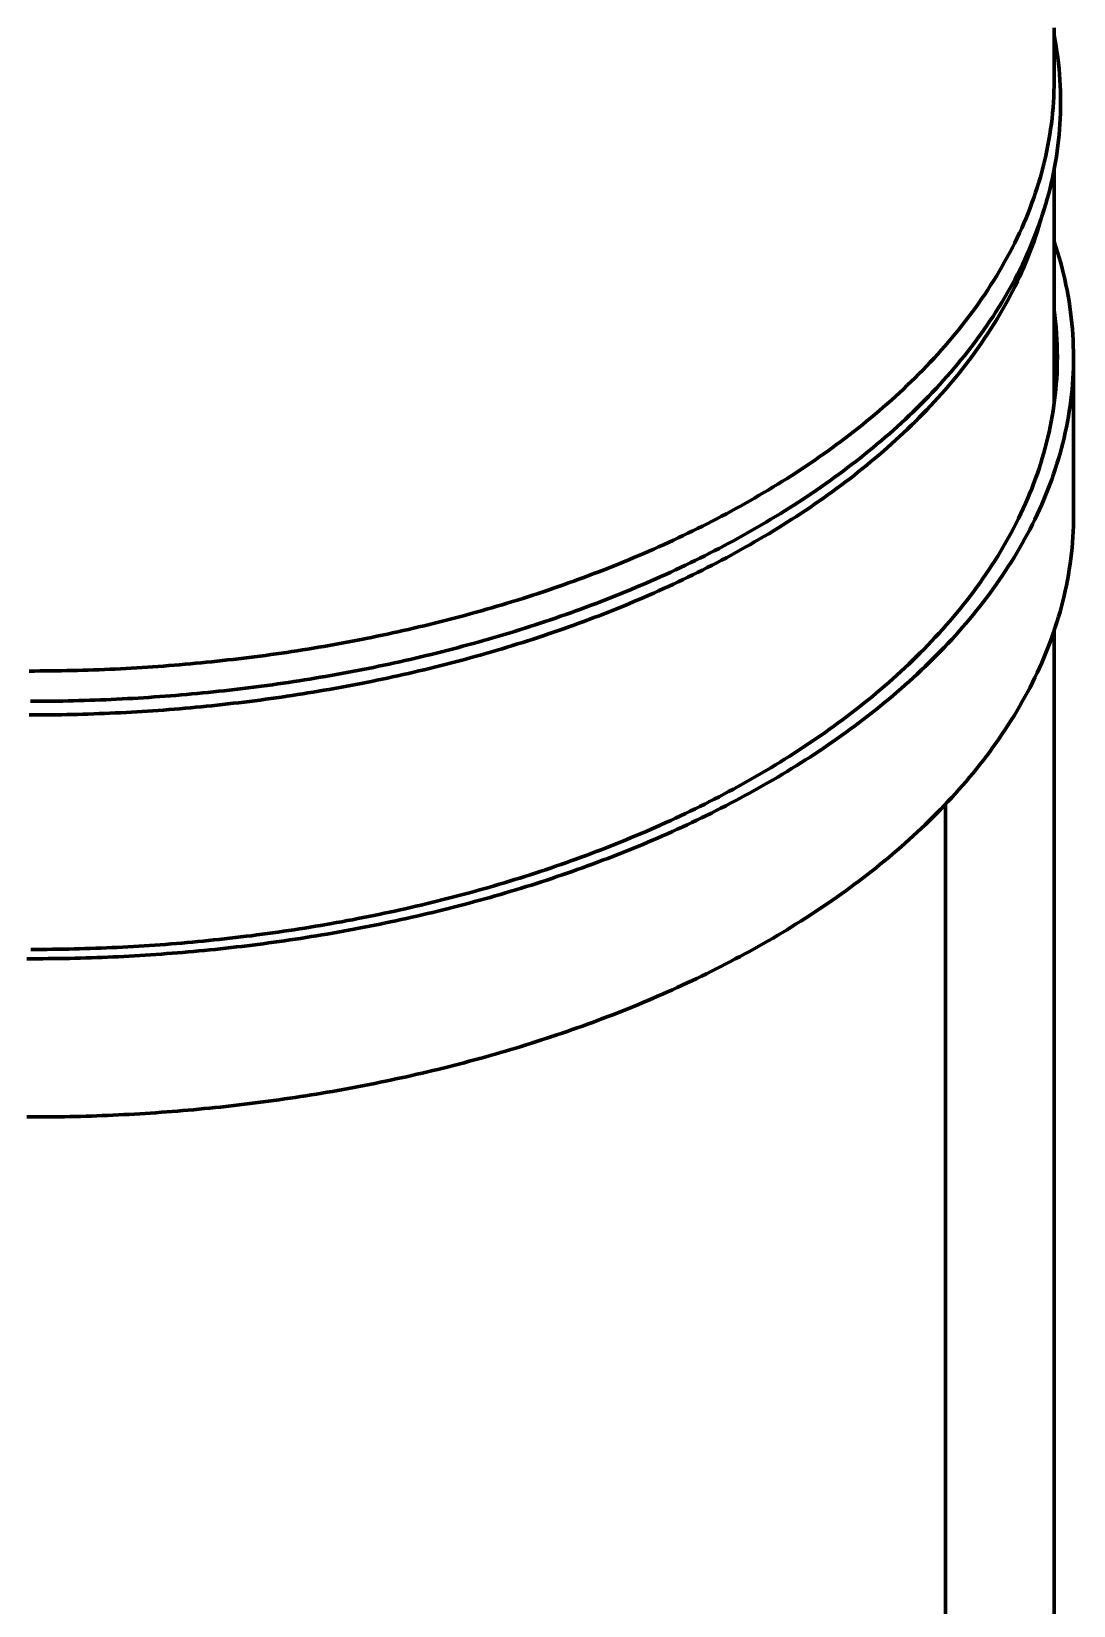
# Model space of a CAD drawing. Header units: millimetres. Extents: x 0 to 2382, y 0 to 420.
# Drawn here: x 329.51 to 348.87, y 82.35 to 111.59 of the extents above; entities that cross this region are included whole.
import ezdxf

# ---------------------------------------------------------------- set-up
doc = ezdxf.new("R2010")
doc.units = ezdxf.units.MM
doc.layers.add('01-VISIBLE', color=7, linetype='CONTINUOUS', lineweight=70)

msp = doc.modelspace()

# ---------------------------------------------------------------- linework, layer by layer
at = {"layer": '01-VISIBLE'}
for p, q in [((348.506, 110.683), (348.506, 111.663)), ((348.506, 104.673), (348.506, 109.027)), ((348.866, 102.606), (348.866, 105.546)), ((348.506, 62.347), (348.506, 100.461)), ((346.488, 74.536), (346.488, 97.24))]:
    msp.add_line(p, q, dxfattribs=at)
for points in [[(348.626, 110.275), (348.625, 110.379), (348.622, 110.484), (348.618, 110.589), (348.612, 110.693), (348.605, 110.797), (348.596, 110.902), (348.585, 111.006), (348.572, 111.109), (348.558, 111.213), (348.542, 111.316), (348.525, 111.42), (348.506, 111.522)], [(342.941, 102.926), (343.028, 102.977), (343.115, 103.028), (343.202, 103.08), (343.288, 103.132), (343.374, 103.185), (343.46, 103.238), (343.546, 103.292), (343.631, 103.346), (343.716, 103.401), (343.8, 103.457), (343.884, 103.512), (343.968, 103.569), (344.052, 103.626), (344.135, 103.683), (344.217, 103.741), (344.3, 103.8), (344.381, 103.859), (344.463, 103.918), (344.544, 103.979), (344.625, 104.039), (344.705, 104.101), (344.785, 104.163), (344.864, 104.225), (344.943, 104.288), (345.021, 104.352), (345.099, 104.416), (345.177, 104.481), (345.254, 104.546), (345.33, 104.612), (345.406, 104.678), (345.482, 104.745), (345.557, 104.813), (345.631, 104.881), (345.705, 104.95), (345.778, 105.02), (345.851, 105.09), (345.923, 105.161), (345.994, 105.232), (346.065, 105.304), (346.135, 105.377), (346.205, 105.45), (346.274, 105.524), (346.342, 105.599), (346.409, 105.674), (346.476, 105.75), (346.542, 105.826), (346.607, 105.903), (346.672, 105.981), (346.735, 106.059), (346.798, 106.138), (346.86, 106.218), (346.922, 106.298), (346.982, 106.379), (347.042, 106.46), (347.1, 106.543), (347.158, 106.625), (347.215, 106.709), (347.271, 106.793), (347.326, 106.878), (347.38, 106.963), (347.433, 107.049), (347.485, 107.136), (347.536, 107.223), (347.586, 107.311), (347.634, 107.399), (347.682, 107.488), (347.729, 107.578), (347.774, 107.668), (347.818, 107.759), (347.861, 107.85), (347.903, 107.942), (347.944, 108.034), (347.983, 108.127), (348.021, 108.221), (348.058, 108.315), (348.093, 108.41), (348.127, 108.505), (348.16, 108.6), (348.192, 108.696), (348.222, 108.793), (348.25, 108.889), (348.277, 108.987), (348.303, 109.084), (348.327, 109.182), (348.35, 109.281), (348.371, 109.38), (348.391, 109.479), (348.409, 109.578), (348.426, 109.677), (348.441, 109.777), (348.455, 109.877), (348.467, 109.978), (348.477, 110.078), (348.486, 110.179), (348.493, 110.279), (348.499, 110.38), (348.503, 110.481), (348.505, 110.582), (348.506, 110.683)], [(348.626, 110.275), (348.625, 110.174), (348.623, 110.074), (348.619, 109.973), (348.613, 109.873), (348.606, 109.772), (348.598, 109.672), (348.588, 109.572), (348.576, 109.472), (348.563, 109.372), (348.548, 109.272), (348.532, 109.173), (348.515, 109.074), (348.496, 108.975), (348.475, 108.877), (348.453, 108.778), (348.429, 108.681), (348.405, 108.583), (348.378, 108.486), (348.351, 108.389), (348.321, 108.293), (348.291, 108.197), (348.259, 108.101), (348.226, 108.006), (348.192, 107.912), (348.156, 107.818), (348.119, 107.724), (348.081, 107.631), (348.041, 107.538), (348, 107.446), (347.959, 107.355), (347.916, 107.264), (347.871, 107.174), (347.826, 107.084), (347.78, 106.994), (347.732, 106.906), (347.683, 106.818), (347.634, 106.73), (347.583, 106.643), (347.531, 106.557), (347.478, 106.471), (347.425, 106.386), (347.37, 106.301), (347.314, 106.218), (347.258, 106.134), (347.2, 106.052), (347.142, 105.97), (347.083, 105.888), (347.023, 105.807), (346.962, 105.727), (346.9, 105.648), (346.838, 105.569), (346.775, 105.491), (346.711, 105.413), (346.646, 105.336), (346.58, 105.26), (346.514, 105.184), (346.447, 105.109), (346.379, 105.034), (346.311, 104.96), (346.242, 104.887), (346.173, 104.814), (346.102, 104.742), (346.031, 104.671), (345.96, 104.6), (345.888, 104.53), (345.815, 104.46), (345.742, 104.391), (345.668, 104.322), (345.594, 104.255), (345.519, 104.187), (345.444, 104.121), (345.368, 104.055), (345.291, 103.989), (345.214, 103.924), (345.137, 103.86), (345.059, 103.796), (344.981, 103.733), (344.902, 103.67), (344.823, 103.608), (344.743, 103.547), (344.663, 103.486), (344.583, 103.425), (344.502, 103.365), (344.421, 103.306), (344.339, 103.247), (344.257, 103.189), (344.174, 103.131), (344.092, 103.074), (344.008, 103.017), (343.925, 102.961), (343.841, 102.906), (343.757, 102.851), (343.672, 102.796), (343.587, 102.742), (343.502, 102.688), (343.416, 102.635), (343.331, 102.583), (343.244, 102.531), (343.158, 102.479), (343.071, 102.428), (342.984, 102.378)], [(342.941, 102.11), (343.028, 102.161), (343.115, 102.212), (343.202, 102.264), (343.289, 102.316), (343.375, 102.369), (343.461, 102.422), (343.547, 102.476), (343.632, 102.531), (343.717, 102.585), (343.802, 102.641), (343.886, 102.697), (343.97, 102.753), (344.053, 102.81), (344.136, 102.868), (344.219, 102.926), (344.302, 102.985), (344.384, 103.044), (344.465, 103.104), (344.547, 103.164), (344.627, 103.225), (344.708, 103.286), (344.788, 103.348), (344.867, 103.411), (344.946, 103.474), (345.025, 103.538), (345.103, 103.602), (345.18, 103.667), (345.257, 103.732), (345.334, 103.798), (345.41, 103.865), (345.486, 103.932), (345.561, 104), (345.635, 104.069), (345.709, 104.138), (345.782, 104.207), (345.855, 104.278), (345.927, 104.349), (345.999, 104.42), (346.069, 104.492), (346.14, 104.565), (346.209, 104.639), (346.278, 104.713), (346.346, 104.787), (346.414, 104.863), (346.481, 104.939), (346.547, 105.015), (346.612, 105.092), (346.677, 105.17), (346.74, 105.249), (346.803, 105.328), (346.865, 105.408), (346.927, 105.488), (346.987, 105.569), (347.047, 105.651), (347.106, 105.733), (347.163, 105.816), (347.22, 105.9), (347.276, 105.984), (347.331, 106.069), (347.385, 106.155), (347.438, 106.241), (347.49, 106.328), (347.541, 106.415), (347.591, 106.503), (347.639, 106.592), (347.687, 106.681), (347.734, 106.771), (347.779, 106.861), (347.823, 106.952), (347.866, 107.044), (347.908, 107.136), (347.948, 107.229), (347.988, 107.322), (348.026, 107.416), (348.062, 107.51), (348.098, 107.605), (348.132, 107.7), (348.164, 107.796), (348.195, 107.892), (348.225, 107.989), (348.254, 108.086)], [(348.866, 105.546), (348.865, 105.65), (348.862, 105.754), (348.858, 105.858), (348.852, 105.962), (348.845, 106.066), (348.836, 106.169), (348.825, 106.273), (348.812, 106.376), (348.798, 106.479), (348.782, 106.582), (348.765, 106.685), (348.746, 106.787), (348.726, 106.889), (348.703, 106.991), (348.68, 107.092), (348.655, 107.193), (348.628, 107.293), (348.599, 107.394), (348.57, 107.493), (348.539, 107.593), (348.506, 107.691)], [(348.506, 106.418), (348.52, 106.31), (348.532, 106.201), (348.542, 106.092), (348.551, 105.983), (348.557, 105.874), (348.562, 105.765), (348.565, 105.655), (348.566, 105.546)], [(348.566, 105.546), (348.565, 105.446), (348.563, 105.345), (348.559, 105.245), (348.553, 105.145), (348.546, 105.045), (348.537, 104.945), (348.527, 104.845), (348.515, 104.746), (348.502, 104.646), (348.487, 104.547), (348.471, 104.448), (348.453, 104.349), (348.433, 104.251), (348.413, 104.153), (348.39, 104.055), (348.366, 103.958), (348.341, 103.861), (348.314, 103.764), (348.286, 103.668), (348.257, 103.572), (348.226, 103.476), (348.194, 103.382), (348.16, 103.287), (348.125, 103.193), (348.089, 103.099), (348.051, 103.006), (348.013, 102.914), (347.973, 102.822), (347.932, 102.73), (347.889, 102.64), (347.846, 102.549), (347.801, 102.459), (347.755, 102.37), (347.708, 102.282), (347.66, 102.194), (347.611, 102.106), (347.561, 102.019), (347.509, 101.933), (347.457, 101.848), (347.404, 101.763), (347.35, 101.678), (347.295, 101.594), (347.239, 101.511), (347.182, 101.429), (347.124, 101.347), (347.065, 101.266), (347.005, 101.185), (346.945, 101.105), (346.884, 101.026), (346.821, 100.947), (346.759, 100.869), (346.695, 100.791), (346.63, 100.714), (346.565, 100.638), (346.499, 100.562), (346.433, 100.487), (346.366, 100.413), (346.298, 100.339), (346.229, 100.266), (346.16, 100.194), (346.09, 100.122), (346.019, 100.051), (345.948, 99.98), (345.876, 99.91), (345.804, 99.84), (345.731, 99.771), (345.657, 99.703), (345.583, 99.636), (345.509, 99.568), (345.434, 99.502), (345.358, 99.436), (345.282, 99.371), (345.205, 99.306), (345.128, 99.242), (345.051, 99.178), (344.973, 99.115), (344.894, 99.053), (344.815, 98.991), (344.736, 98.93), (344.656, 98.869), (344.576, 98.809), (344.495, 98.749), (344.414, 98.69), (344.333, 98.631), (344.251, 98.573), (344.169, 98.516), (344.087, 98.459), (344.004, 98.402), (343.92, 98.346), (343.837, 98.291), (343.753, 98.236), (343.669, 98.182), (343.584, 98.128), (343.499, 98.074), (343.414, 98.021), (343.328, 97.969), (343.243, 97.917), (343.156, 97.866), (343.07, 97.815), (342.983, 97.765)], [(343.195, 97.642), (343.283, 97.693), (343.37, 97.744), (343.456, 97.796), (343.543, 97.848), (343.629, 97.9), (343.714, 97.954), (343.8, 98.007), (343.885, 98.061), (343.97, 98.116), (344.054, 98.171), (344.138, 98.227), (344.222, 98.283), (344.305, 98.34), (344.388, 98.397), (344.471, 98.455), (344.553, 98.513), (344.635, 98.572), (344.717, 98.631), (344.798, 98.691), (344.879, 98.752), (344.959, 98.813), (345.039, 98.874), (345.118, 98.936), (345.197, 98.999), (345.276, 99.062), (345.354, 99.126), (345.432, 99.19), (345.509, 99.255), (345.586, 99.321), (345.662, 99.387), (345.737, 99.454), (345.813, 99.521), (345.887, 99.589), (345.961, 99.657), (346.035, 99.726), (346.108, 99.796), (346.18, 99.866), (346.252, 99.937), (346.323, 100.008), (346.394, 100.08), (346.464, 100.153), (346.533, 100.226), (346.602, 100.3), (346.67, 100.375), (346.737, 100.45), (346.803, 100.526), (346.869, 100.602), (346.934, 100.679), (346.999, 100.757), (347.062, 100.835), (347.125, 100.914), (347.187, 100.993), (347.249, 101.074), (347.309, 101.154), (347.369, 101.236), (347.427, 101.318), (347.485, 101.4), (347.542, 101.484), (347.598, 101.567), (347.653, 101.652), (347.707, 101.737), (347.76, 101.823), (347.813, 101.909), (347.864, 101.996), (347.914, 102.084), (347.963, 102.172), (348.011, 102.261), (348.058, 102.35), (348.103, 102.44), (348.148, 102.53), (348.191, 102.621), (348.234, 102.713), (348.275, 102.805), (348.315, 102.898), (348.353, 102.991), (348.391, 103.084), (348.427, 103.179), (348.461, 103.273), (348.495, 103.368), (348.527, 103.464), (348.558, 103.56), (348.587, 103.657), (348.615, 103.753), (348.642, 103.851), (348.667, 103.948), (348.691, 104.046), (348.713, 104.145), (348.734, 104.243), (348.753, 104.342), (348.771, 104.442), (348.787, 104.541), (348.802, 104.641), (348.816, 104.741), (348.827, 104.841), (348.838, 104.942), (348.846, 105.042), (348.853, 105.143), (348.859, 105.243), (348.863, 105.344), (348.865, 105.445), (348.866, 105.546)], [(329.461, 99.713), (329.561, 99.713), (329.661, 99.714), (329.761, 99.714), (329.861, 99.715), (329.961, 99.717), (330.061, 99.718), (330.161, 99.72), (330.261, 99.722), (330.361, 99.725), (330.461, 99.727), (330.561, 99.73), (330.661, 99.734), (330.761, 99.737), (330.861, 99.741), (330.961, 99.746), (331.061, 99.75), (331.161, 99.755), (331.261, 99.76), (331.361, 99.766), (331.461, 99.772), (331.561, 99.778), (331.661, 99.784), (331.76, 99.791), (331.86, 99.798), (331.96, 99.805), (332.06, 99.813), (332.16, 99.821), (332.259, 99.829), (332.359, 99.838), (332.459, 99.847), (332.558, 99.856), (332.658, 99.865), (332.758, 99.875), (332.857, 99.885), (332.957, 99.896), (333.056, 99.907), (333.156, 99.918), (333.255, 99.929), (333.354, 99.941), (333.454, 99.953), (333.553, 99.965), (333.652, 99.978), (333.752, 99.991), (333.851, 100.004), (333.95, 100.018), (334.049, 100.032), (334.148, 100.046), (334.247, 100.06), (334.346, 100.075), (334.445, 100.091), (334.544, 100.106), (334.643, 100.122), (334.741, 100.138), (334.84, 100.155), (334.939, 100.171), (335.037, 100.189), (335.136, 100.206), (335.234, 100.224), (335.333, 100.242), (335.431, 100.261), (335.529, 100.279), (335.628, 100.298), (335.726, 100.318), (335.824, 100.338), (335.922, 100.358), (336.02, 100.378), (336.118, 100.399), (336.216, 100.42), (336.313, 100.442), (336.411, 100.464), (336.509, 100.486), (336.606, 100.508), (336.703, 100.531), (336.801, 100.554), (336.898, 100.578), (336.995, 100.602), (337.092, 100.626), (337.189, 100.65), (337.286, 100.675), (337.383, 100.701), (337.48, 100.726), (337.577, 100.752), (337.673, 100.779), (337.769, 100.805), (337.866, 100.832), (337.962, 100.86), (338.058, 100.888), (338.154, 100.916), (338.25, 100.944), (338.346, 100.973), (338.442, 101.002), (338.537, 101.032), (338.633, 101.062), (338.728, 101.092), (338.823, 101.123), (338.918, 101.154), (339.013, 101.186), (339.108, 101.218), (339.203, 101.25), (339.298, 101.282), (339.392, 101.315), (339.486, 101.349), (339.581, 101.383), (339.675, 101.417), (339.769, 101.451), (339.862, 101.486), (339.956, 101.522), (340.049, 101.557), (340.143, 101.594), (340.236, 101.63), (340.329, 101.667), (340.422, 101.705), (340.514, 101.742), (340.607, 101.781), (340.699, 101.819), (340.791, 101.858), (340.883, 101.898), (340.975, 101.938), (341.067, 101.978), (341.158, 102.019), (341.249, 102.06), (341.34, 102.101), (341.431, 102.143), (341.522, 102.186), (341.612, 102.229), (341.702, 102.272), (341.792, 102.316), (341.882, 102.36), (341.972, 102.405), (342.061, 102.45), (342.15, 102.495), (342.239, 102.541), (342.328, 102.588), (342.416, 102.635), (342.504, 102.682), (342.592, 102.73), (342.68, 102.778), (342.767, 102.827), (342.854, 102.877), (342.941, 102.926)], [(329.485, 99.151), (329.585, 99.151), (329.685, 99.152), (329.786, 99.153), (329.886, 99.154), (329.986, 99.155), (330.086, 99.156), (330.186, 99.158), (330.287, 99.161), (330.387, 99.163), (330.487, 99.166), (330.587, 99.169), (330.687, 99.173), (330.787, 99.176), (330.888, 99.18), (330.988, 99.185), (331.088, 99.189), (331.188, 99.194), (331.288, 99.2), (331.388, 99.205), (331.488, 99.211), (331.588, 99.217), (331.688, 99.224), (331.788, 99.231), (331.888, 99.238), (331.988, 99.245), (332.088, 99.253), (332.188, 99.261), (332.288, 99.269), (332.388, 99.278), (332.488, 99.287), (332.587, 99.296), (332.687, 99.306), (332.787, 99.316), (332.887, 99.326), (332.986, 99.337), (333.086, 99.347), (333.185, 99.359), (333.285, 99.37), (333.385, 99.382), (333.484, 99.394), (333.583, 99.406), (333.683, 99.419), (333.782, 99.432), (333.882, 99.446), (333.981, 99.459), (334.08, 99.473), (334.179, 99.488), (334.278, 99.502), (334.378, 99.517), (334.477, 99.533), (334.576, 99.548), (334.675, 99.564), (334.773, 99.581), (334.872, 99.597), (334.971, 99.614), (335.07, 99.631), (335.169, 99.649), (335.267, 99.667), (335.366, 99.685), (335.464, 99.704), (335.563, 99.722), (335.661, 99.742), (335.759, 99.761), (335.858, 99.781), (335.956, 99.801), (336.054, 99.822), (336.152, 99.843), (336.25, 99.864), (336.348, 99.886), (336.445, 99.908), (336.543, 99.93), (336.641, 99.952), (336.738, 99.975), (336.836, 99.999), (336.933, 100.022), (337.031, 100.046), (337.128, 100.071), (337.225, 100.095), (337.322, 100.12), (337.419, 100.146), (337.516, 100.172), (337.613, 100.198), (337.709, 100.224), (337.806, 100.251), (337.902, 100.278), (337.999, 100.306), (338.095, 100.333), (338.191, 100.362), (338.287, 100.39), (338.383, 100.419), (338.479, 100.449), (338.575, 100.478), (338.67, 100.508), (338.766, 100.539), (338.861, 100.57), (338.956, 100.601), (339.051, 100.633), (339.146, 100.665), (339.241, 100.697), (339.336, 100.73), (339.431, 100.763), (339.525, 100.796), (339.619, 100.83), (339.714, 100.864), (339.808, 100.899), (339.902, 100.934), (339.995, 100.97), (340.089, 101.006), (340.182, 101.042), (340.276, 101.079), (340.369, 101.116), (340.462, 101.153), (340.554, 101.191), (340.647, 101.229), (340.739, 101.268), (340.832, 101.307), (340.924, 101.347), (341.016, 101.387), (341.107, 101.427), (341.199, 101.468), (341.29, 101.509), (341.382, 101.551), (341.472, 101.593), (341.563, 101.636), (341.654, 101.678), (341.744, 101.722), (341.834, 101.766), (341.924, 101.81), (342.014, 101.855), (342.103, 101.9), (342.192, 101.946), (342.281, 101.992), (342.37, 102.038), (342.459, 102.085), (342.547, 102.133), (342.635, 102.181), (342.723, 102.229), (342.81, 102.278), (342.897, 102.328), (342.984, 102.378)], [(343.195, 94.703), (343.283, 94.753), (343.37, 94.805), (343.456, 94.856), (343.543, 94.908), (343.629, 94.961), (343.714, 95.014), (343.8, 95.068), (343.885, 95.122), (343.97, 95.177), (344.054, 95.232), (344.138, 95.287), (344.222, 95.344), (344.305, 95.4), (344.388, 95.458), (344.471, 95.515), (344.553, 95.574), (344.635, 95.632), (344.717, 95.692), (344.798, 95.752), (344.879, 95.812), (344.959, 95.873), (345.039, 95.935), (345.118, 95.997), (345.197, 96.06), (345.276, 96.123), (345.354, 96.187), (345.432, 96.251), (345.509, 96.316), (345.586, 96.381), (345.662, 96.448), (345.737, 96.514), (345.813, 96.581), (345.887, 96.649), (345.961, 96.718), (346.035, 96.787), (346.108, 96.856), (346.18, 96.927), (346.252, 96.998), (346.323, 97.069), (346.394, 97.141), (346.464, 97.214), (346.533, 97.287), (346.602, 97.361), (346.67, 97.435), (346.737, 97.511), (346.803, 97.586), (346.869, 97.663), (346.934, 97.74), (346.999, 97.817), (347.062, 97.896), (347.125, 97.975), (347.187, 98.054), (347.249, 98.134), (347.309, 98.215), (347.369, 98.296), (347.427, 98.378), (347.485, 98.461), (347.542, 98.544), (347.598, 98.628), (347.653, 98.713), (347.707, 98.798), (347.76, 98.883), (347.813, 98.97), (347.864, 99.057), (347.914, 99.144), (347.963, 99.232), (348.011, 99.321), (348.058, 99.41), (348.103, 99.5), (348.148, 99.591), (348.191, 99.682), (348.234, 99.773), (348.275, 99.866), (348.315, 99.958), (348.353, 100.051), (348.391, 100.145), (348.427, 100.239), (348.461, 100.334), (348.495, 100.429), (348.527, 100.525), (348.558, 100.621), (348.587, 100.717), (348.615, 100.814), (348.642, 100.911), (348.667, 101.009), (348.691, 101.107), (348.713, 101.205), (348.734, 101.304), (348.753, 101.403), (348.771, 101.502), (348.787, 101.602), (348.802, 101.702), (348.816, 101.802), (348.827, 101.902), (348.838, 102.002), (348.846, 102.103), (348.853, 102.203), (348.859, 102.304), (348.863, 102.405), (348.865, 102.506), (348.866, 102.606)], [(329.462, 98.897), (329.562, 98.897), (329.662, 98.897), (329.762, 98.898), (329.862, 98.899), (329.962, 98.9), (330.062, 98.902), (330.162, 98.903), (330.262, 98.906), (330.362, 98.908), (330.462, 98.911), (330.562, 98.914), (330.662, 98.917), (330.762, 98.921), (330.862, 98.925), (330.962, 98.929), (331.062, 98.934), (331.162, 98.939), (331.262, 98.944), (331.362, 98.949), (331.462, 98.955), (331.562, 98.961), (331.662, 98.968), (331.762, 98.975), (331.861, 98.982), (331.961, 98.989), (332.061, 98.997), (332.161, 99.005), (332.26, 99.013), (332.36, 99.021), (332.46, 99.03), (332.559, 99.04), (332.659, 99.049), (332.759, 99.059), (332.858, 99.069), (332.958, 99.08), (333.057, 99.09), (333.157, 99.101), (333.256, 99.113), (333.355, 99.124), (333.455, 99.136), (333.554, 99.149), (333.653, 99.161), (333.753, 99.174), (333.852, 99.188), (333.951, 99.201), (334.05, 99.215), (334.149, 99.23), (334.248, 99.244), (334.347, 99.259), (334.446, 99.274), (334.545, 99.29), (334.643, 99.306), (334.742, 99.322), (334.841, 99.338), (334.94, 99.355), (335.038, 99.372), (335.137, 99.39), (335.235, 99.408), (335.334, 99.426), (335.432, 99.444), (335.53, 99.463), (335.628, 99.482), (335.727, 99.502), (335.825, 99.521), (335.923, 99.541), (336.021, 99.562), (336.118, 99.583), (336.216, 99.604), (336.314, 99.625), (336.412, 99.647), (336.509, 99.669), (336.607, 99.692), (336.704, 99.715), (336.801, 99.738), (336.899, 99.761), (336.996, 99.785), (337.093, 99.81), (337.19, 99.834), (337.287, 99.859), (337.384, 99.884), (337.48, 99.91), (337.577, 99.936), (337.674, 99.962), (337.77, 99.989), (337.866, 100.016), (337.963, 100.043), (338.059, 100.071), (338.155, 100.099), (338.251, 100.128), (338.346, 100.157), (338.442, 100.186), (338.538, 100.216), (338.633, 100.246), (338.729, 100.276), (338.824, 100.307), (338.919, 100.338), (339.014, 100.369), (339.109, 100.401), (339.203, 100.433), (339.298, 100.466), (339.392, 100.499), (339.487, 100.532), (339.581, 100.566), (339.675, 100.6), (339.769, 100.635), (339.863, 100.67), (339.956, 100.705), (340.05, 100.741), (340.143, 100.777), (340.236, 100.814), (340.329, 100.851), (340.422, 100.888), (340.515, 100.926), (340.607, 100.964), (340.699, 101.003), (340.792, 101.042), (340.884, 101.081), (340.975, 101.121), (341.067, 101.161), (341.158, 101.202), (341.25, 101.243), (341.341, 101.285), (341.431, 101.327), (341.522, 101.369), (341.612, 101.412), (341.703, 101.456), (341.793, 101.499), (341.882, 101.543), (341.972, 101.588), (342.061, 101.633), (342.15, 101.679), (342.239, 101.725), (342.328, 101.771), (342.416, 101.818), (342.504, 101.866), (342.592, 101.914), (342.68, 101.962), (342.767, 102.011), (342.854, 102.06), (342.941, 102.11)], [(342.983, 97.765), (342.896, 97.715), (342.809, 97.665), (342.722, 97.617), (342.634, 97.568), (342.546, 97.52), (342.458, 97.473), (342.37, 97.426), (342.281, 97.379), (342.192, 97.333), (342.103, 97.288), (342.014, 97.242), (341.924, 97.198), (341.834, 97.154), (341.744, 97.11), (341.654, 97.066), (341.564, 97.023), (341.473, 96.981), (341.382, 96.939), (341.291, 96.897), (341.2, 96.856), (341.108, 96.815), (341.017, 96.775), (340.925, 96.735), (340.833, 96.696), (340.741, 96.656), (340.648, 96.618), (340.556, 96.58), (340.463, 96.542), (340.37, 96.504), (340.277, 96.467), (340.184, 96.431), (340.091, 96.394), (339.997, 96.359), (339.903, 96.323), (339.81, 96.288), (339.716, 96.254), (339.622, 96.219), (339.527, 96.185), (339.433, 96.152), (339.339, 96.119), (339.244, 96.086), (339.149, 96.054), (339.054, 96.022), (338.959, 95.99), (338.864, 95.959), (338.769, 95.928), (338.673, 95.898), (338.578, 95.868), (338.482, 95.838), (338.387, 95.809), (338.291, 95.78), (338.195, 95.751), (338.099, 95.723), (338.002, 95.695), (337.906, 95.668), (337.81, 95.641), (337.713, 95.614), (337.617, 95.588), (337.52, 95.562), (337.423, 95.536), (337.326, 95.511), (337.23, 95.486), (337.132, 95.461), (337.035, 95.437), (336.938, 95.413), (336.841, 95.389), (336.743, 95.366), (336.646, 95.343), (336.548, 95.32), (336.451, 95.298), (336.353, 95.276), (336.255, 95.255), (336.157, 95.233), (336.06, 95.213), (335.962, 95.192), (335.864, 95.172), (335.765, 95.152), (335.667, 95.132), (335.569, 95.113), (335.471, 95.094), (335.372, 95.076), (335.274, 95.057), (335.175, 95.04), (335.077, 95.022), (334.978, 95.005), (334.879, 94.988), (334.781, 94.971), (334.682, 94.955), (334.583, 94.939), (334.484, 94.923), (334.385, 94.908), (334.286, 94.893), (334.187, 94.879), (334.088, 94.864), (333.989, 94.85), (333.89, 94.837), (333.79, 94.823), (333.691, 94.81), (333.592, 94.797), (333.492, 94.785), (333.393, 94.773), (333.294, 94.761), (333.194, 94.75), (333.095, 94.738), (332.995, 94.727), (332.896, 94.717), (332.796, 94.707), (332.696, 94.697), (332.597, 94.687), (332.497, 94.678), (332.397, 94.669), (332.298, 94.66), (332.198, 94.652), (332.098, 94.644), (331.998, 94.636), (331.898, 94.629), (331.798, 94.621), (331.699, 94.615), (331.599, 94.608), (331.499, 94.602), (331.399, 94.596), (331.299, 94.59), (331.199, 94.585), (331.099, 94.58), (330.999, 94.575), (330.899, 94.571), (330.799, 94.567), (330.699, 94.563), (330.599, 94.56), (330.499, 94.556), (330.398, 94.554), (330.298, 94.551), (330.198, 94.549), (330.098, 94.547), (329.998, 94.545), (329.898, 94.544), (329.798, 94.543), (329.698, 94.542), (329.598, 94.542), (329.497, 94.542)], [(329.418, 94.368), (329.518, 94.368), (329.619, 94.369), (329.719, 94.369), (329.819, 94.37), (329.919, 94.371), (330.019, 94.372), (330.119, 94.374), (330.219, 94.376), (330.319, 94.378), (330.419, 94.381), (330.519, 94.384), (330.62, 94.387), (330.72, 94.39), (330.82, 94.394), (330.92, 94.398), (331.02, 94.403), (331.12, 94.407), (331.22, 94.412), (331.32, 94.417), (331.42, 94.423), (331.52, 94.429), (331.619, 94.435), (331.719, 94.442), (331.819, 94.448), (331.919, 94.455), (332.019, 94.463), (332.119, 94.471), (332.219, 94.479), (332.318, 94.487), (332.418, 94.496), (332.518, 94.504), (332.618, 94.514), (332.717, 94.523), (332.817, 94.533), (332.916, 94.543), (333.016, 94.554), (333.116, 94.564), (333.215, 94.575), (333.315, 94.587), (333.414, 94.598), (333.513, 94.61), (333.613, 94.623), (333.712, 94.635), (333.811, 94.648), (333.911, 94.661), (334.01, 94.675), (334.109, 94.689), (334.208, 94.703), (334.307, 94.718), (334.406, 94.732), (334.505, 94.747), (334.604, 94.763), (334.703, 94.779), (334.802, 94.795), (334.901, 94.811), (334.999, 94.828), (335.098, 94.845), (335.197, 94.862), (335.295, 94.88), (335.394, 94.898), (335.492, 94.916), (335.59, 94.935), (335.689, 94.954), (335.787, 94.973), (335.885, 94.993), (335.983, 95.012), (336.081, 95.033), (336.179, 95.053), (336.277, 95.074), (336.375, 95.096), (336.473, 95.117), (336.57, 95.139), (336.668, 95.161), (336.766, 95.184), (336.863, 95.207), (336.96, 95.23), (337.058, 95.254), (337.155, 95.278), (337.252, 95.302), (337.349, 95.327), (337.446, 95.352), (337.543, 95.377), (337.64, 95.403), (337.736, 95.429), (337.833, 95.455), (337.929, 95.482), (338.026, 95.509), (338.122, 95.536), (338.218, 95.564), (338.314, 95.592), (338.41, 95.621), (338.506, 95.65), (338.602, 95.679), (338.698, 95.708), (338.793, 95.738), (338.889, 95.769), (338.984, 95.799), (339.079, 95.83), (339.174, 95.862), (339.269, 95.894), (339.364, 95.926), (339.458, 95.958), (339.553, 95.991), (339.647, 96.025), (339.742, 96.058), (339.836, 96.092), (339.93, 96.127), (340.024, 96.162), (340.117, 96.197), (340.211, 96.233), (340.304, 96.269), (340.398, 96.305), (340.491, 96.342), (340.584, 96.379), (340.677, 96.417), (340.769, 96.455), (340.862, 96.493), (340.954, 96.532), (341.046, 96.571), (341.138, 96.611), (341.23, 96.651), (341.321, 96.691), (341.413, 96.732), (341.504, 96.774), (341.595, 96.815), (341.686, 96.857), (341.776, 96.9), (341.867, 96.943), (341.957, 96.987), (342.047, 97.03), (342.137, 97.075), (342.226, 97.12), (342.315, 97.165), (342.405, 97.21), (342.493, 97.257), (342.582, 97.303), (342.67, 97.35), (342.759, 97.398), (342.846, 97.446), (342.934, 97.494), (343.021, 97.543), (343.109, 97.592), (343.195, 97.642)], [(329.418, 91.429), (329.518, 91.429), (329.619, 91.429), (329.719, 91.43), (329.819, 91.43), (329.919, 91.431), (330.019, 91.433), (330.119, 91.435), (330.219, 91.437), (330.319, 91.439), (330.419, 91.441), (330.519, 91.444), (330.62, 91.447), (330.72, 91.451), (330.82, 91.455), (330.92, 91.459), (331.02, 91.463), (331.12, 91.468), (331.22, 91.473), (331.32, 91.478), (331.42, 91.484), (331.52, 91.49), (331.619, 91.496), (331.719, 91.502), (331.819, 91.509), (331.919, 91.516), (332.019, 91.524), (332.119, 91.531), (332.219, 91.539), (332.318, 91.548), (332.418, 91.556), (332.518, 91.565), (332.618, 91.574), (332.717, 91.584), (332.817, 91.594), (332.916, 91.604), (333.016, 91.614), (333.116, 91.625), (333.215, 91.636), (333.315, 91.647), (333.414, 91.659), (333.513, 91.671), (333.613, 91.683), (333.712, 91.696), (333.811, 91.709), (333.911, 91.722), (334.01, 91.736), (334.109, 91.749), (334.208, 91.764), (334.307, 91.778), (334.406, 91.793), (334.505, 91.808), (334.604, 91.823), (334.703, 91.839), (334.802, 91.855), (334.901, 91.872), (334.999, 91.888), (335.098, 91.905), (335.197, 91.923), (335.295, 91.94), (335.394, 91.958), (335.492, 91.977), (335.59, 91.995), (335.689, 92.014), (335.787, 92.034), (335.885, 92.053), (335.983, 92.073), (336.081, 92.093), (336.179, 92.114), (336.277, 92.135), (336.375, 92.156), (336.473, 92.178), (336.57, 92.2), (336.668, 92.222), (336.766, 92.245), (336.863, 92.267), (336.96, 92.291), (337.058, 92.314), (337.155, 92.338), (337.252, 92.363), (337.349, 92.387), (337.446, 92.412), (337.543, 92.438), (337.64, 92.463), (337.736, 92.489), (337.833, 92.516), (337.929, 92.542), (338.026, 92.569), (338.122, 92.597), (338.218, 92.625), (338.314, 92.653), (338.41, 92.681), (338.506, 92.71), (338.602, 92.739), (338.698, 92.769), (338.793, 92.799), (338.889, 92.829), (338.984, 92.86), (339.079, 92.891), (339.174, 92.923), (339.269, 92.954), (339.364, 92.986), (339.458, 93.019), (339.553, 93.052), (339.647, 93.085), (339.742, 93.119), (339.836, 93.153), (339.93, 93.187), (340.024, 93.222), (340.117, 93.258), (340.211, 93.293), (340.304, 93.329), (340.398, 93.366), (340.491, 93.402), (340.584, 93.44), (340.677, 93.477), (340.769, 93.515), (340.862, 93.554), (340.954, 93.593), (341.046, 93.632), (341.138, 93.671), (341.23, 93.711), (341.321, 93.752), (341.413, 93.793), (341.504, 93.834), (341.595, 93.876), (341.686, 93.918), (341.776, 93.961), (341.867, 94.004), (341.957, 94.047), (342.047, 94.091), (342.137, 94.135), (342.226, 94.18), (342.315, 94.225), (342.405, 94.271), (342.493, 94.317), (342.582, 94.364), (342.67, 94.411), (342.759, 94.458), (342.846, 94.506), (342.934, 94.555), (343.021, 94.604), (343.109, 94.653), (343.195, 94.703)]]:
    msp.add_lwpolyline(points, dxfattribs=at)

doc.saveas('drawing.dxf')
